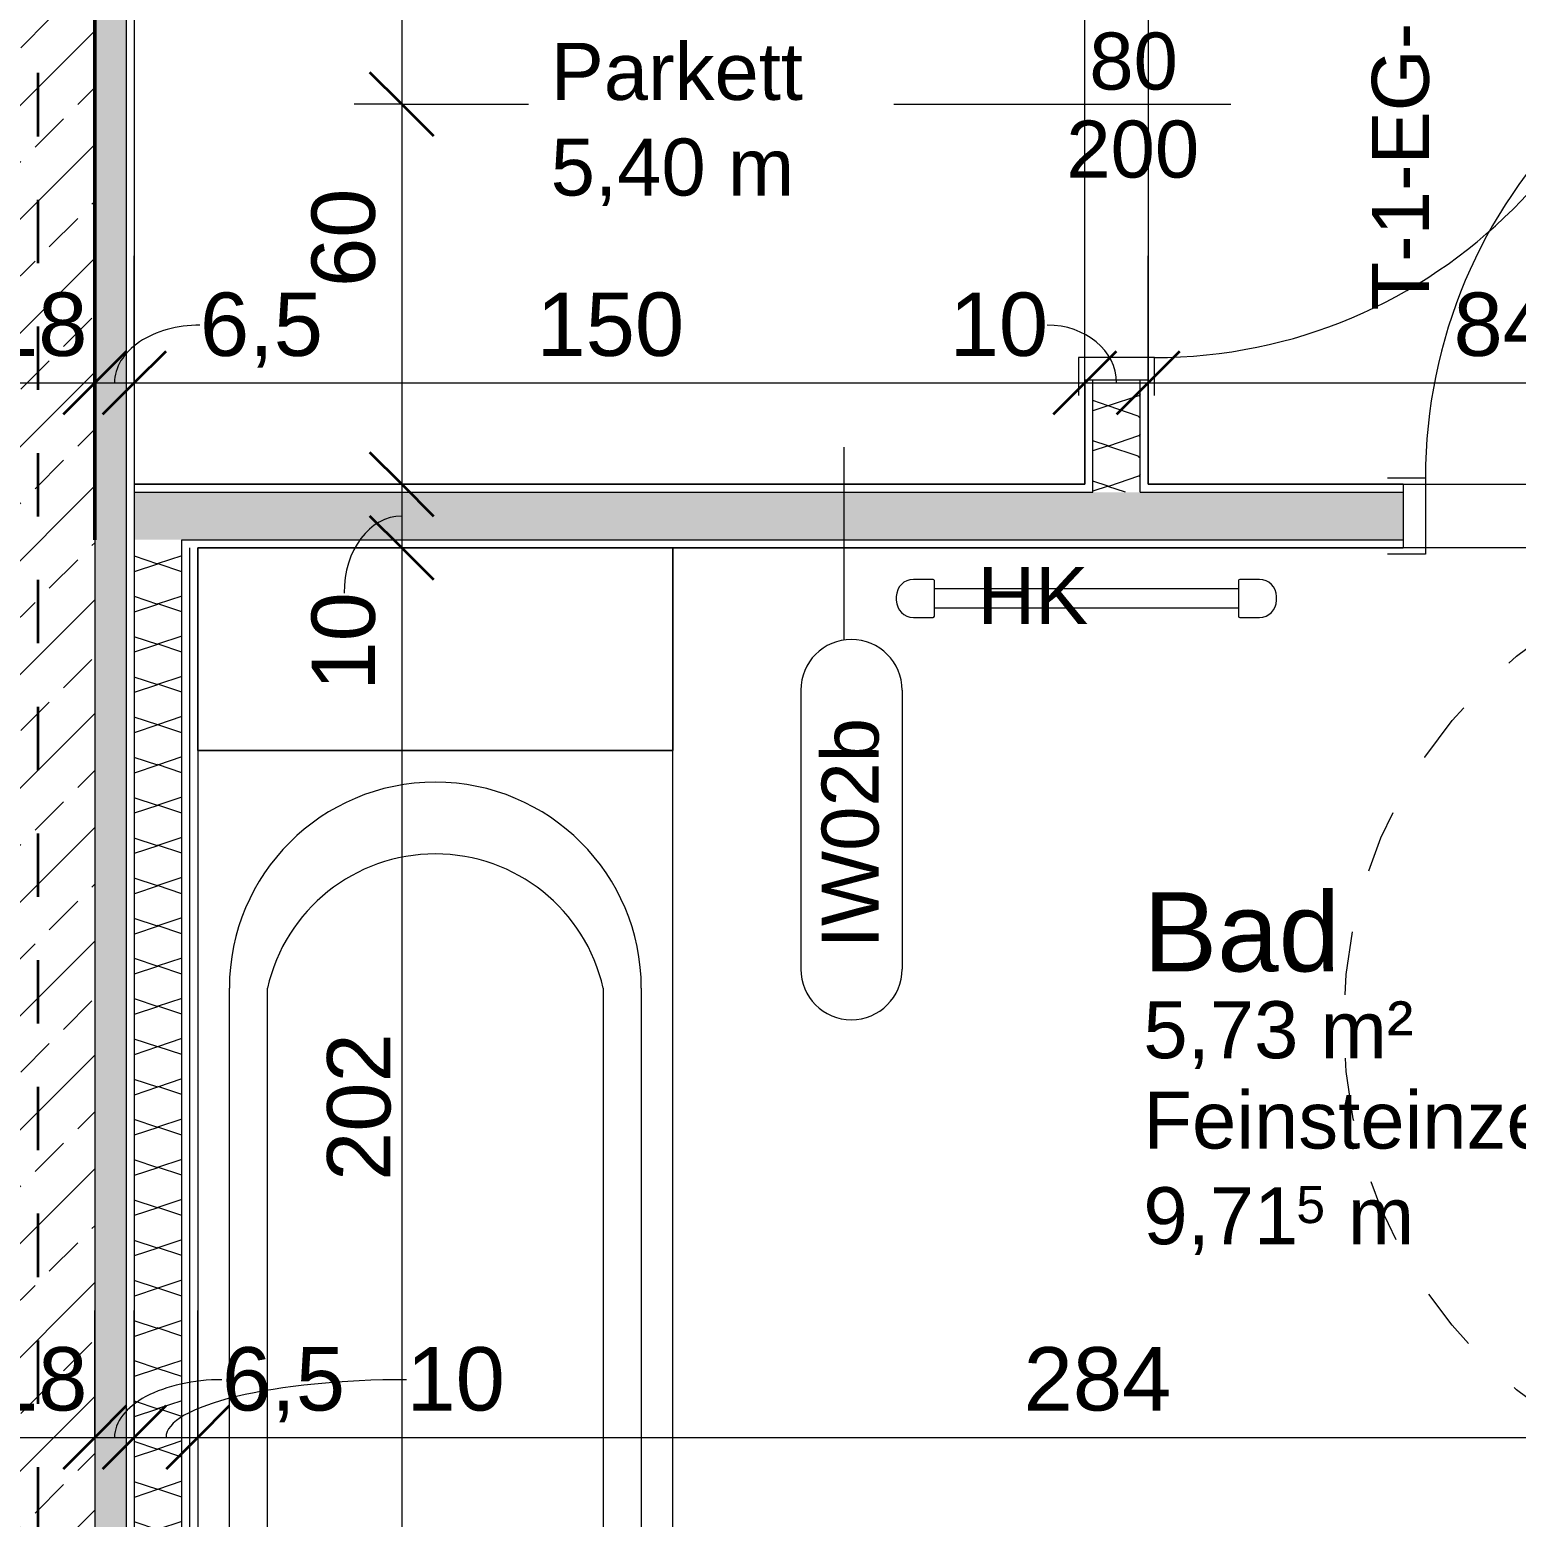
# Model space of a CAD drawing. Header units: metres. Extents: x -2.6 to 53.4, y 58.8 to 100.4.
# Drawn here: x 32.545 to 34.891, y 80.95 to 83.298 of the extents above; entities that cross this region are included whole.
import ezdxf

# ---------------------------------------------------------------- set-up
doc = ezdxf.new("R2010")
doc.units = ezdxf.units.M
doc.linetypes.add('Strich Punkt Mittel', pattern=[0.015875, 0.00635, -0.004763, 0, -0.004763])
doc.linetypes.add('Verdeckt', pattern=[0.003, 0.002, -0.001])
for name, color, linetype, lineweight in [('A_2D', 7, 'Continuous', 13), ('A_Bemassung-50_', 4, 'Continuous', 9), ('A_Bemassung_', 4, 'Continuous', 9), ('A_Beschriftung_', 7, 'Continuous', 9), ('A_Decken', 8, 'Continuous', 13), ('A_Raeume_', 7, 'Continuous', 5), ('A_Raeume_Beschriftung_', 7, 'Continuous', 9), ('A_Raster_', 1, 'Continuous', 9), ('A_Sanitaer', 3, 'Continuous', 13), ('A_Tueren', 31, 'Continuous', 13), ('A_Waende', 7, 'Continuous', 13), ('M-EQPM', 50, 'Continuous', 5), ('M-EQPM-IDEN_', 50, 'Continuous', 9)]:
    doc.layers.add(name, color=color, linetype=linetype, lineweight=lineweight)
doc.styles.add('Arial_2', font='arial.ttf', dxfattribs={"height": 0.09})
doc.styles.add('Arial_3', font='arial.ttf', dxfattribs={"height": 0.125})
doc.styles.add('Arial_4', font='arial.ttf', dxfattribs={"height": 0.05849})
doc.styles.add('Arial_5', font='arial.ttf', dxfattribs={"height": 0.1})
doc.dimstyles.new('WGA-Bemaßung', dxfattribs={"dimscale": 0.3048, "dimtxt": 0.102026, "dimasz": 0.328084, "dimexe": 0.246063, "dimexo": 0.0625, "dimgap": 0.04101, "dimtad": 1, "dimdec": 1, "dimlfac": 100, "dimrnd": 0.5, "dimdsep": 46, "dimtxsty": 'Arial_5', "dimblk1": 'OBLIQUE', "dimblk2": 'OBLIQUE', "dimsah": 1, "dimcen": 0.09, "dimdle": 0.246063, "dimazin": 2, "dimtfac": 1, "dimtdec": 4, "dimtix": 1, "dimtmove": 0, "dimatfit": 3, "dimfxl": 0.656168, "dimfxlon": 1, "dimtvp": 1, "dimtolj": 1, "dimtzin": 0, "dimarcsym": 2})
doc.dimstyles.new('WGA-Bemaßung_1', dxfattribs={"dimscale": 0.3048, "dimtxt": 0.102026, "dimasz": 0.328084, "dimexe": 0.246063, "dimexo": 0.0625, "dimgap": 0.04101, "dimtad": 1, "dimdec": 1, "dimlfac": 100, "dimrnd": 0.5, "dimdsep": 46, "dimtxsty": 'Arial_5', "dimblk1": 'OBLIQUE', "dimblk2": 'OBLIQUE', "dimsah": 1, "dimcen": 0.09, "dimdle": 0.246063, "dimazin": 2, "dimtfac": 1, "dimtdec": 4, "dimtix": 1, "dimtmove": 2, "dimatfit": 3, "dimfxl": 0.656168, "dimfxlon": 1, "dimtvp": 1, "dimtolj": 1, "dimtzin": 0, "dimarcsym": 2})
doc.dimstyles.new('WGA-Bemaßung_2', dxfattribs={"dimscale": 0.3048, "dimtxt": 0.102026, "dimasz": 0.328084, "dimexe": 0.246063, "dimexo": 0.0625, "dimgap": 0.04101, "dimtad": 1, "dimdec": 1, "dimlfac": 100, "dimrnd": 0.5, "dimdsep": 46, "dimtxsty": 'Arial_5', "dimblk1": 'OBLIQUE', "dimblk2": 'OBLIQUE', "dimsah": 1, "dimcen": 0.09, "dimdle": 0.246063, "dimazin": 2, "dimtfac": 1, "dimtdec": 4, "dimtix": 1, "dimtmove": 1, "dimatfit": 3, "dimfxl": 0.656168, "dimfxlon": 1, "dimtvp": 1, "dimtolj": 1, "dimtzin": 0, "dimarcsym": 2})
doc.dimstyles.new('WGA-Bemaßung_3', dxfattribs={"dimscale": 0.3048, "dimtxt": 0.102026, "dimasz": 0.328084, "dimexe": 0.246063, "dimexo": 0.0625, "dimgap": 0.04101, "dimtad": 1, "dimdec": 1, "dimlfac": 100, "dimrnd": 0.5, "dimdsep": 46, "dimtxsty": 'Arial_5', "dimblk1": 'OBLIQUE', "dimblk2": 'OBLIQUE', "dimsah": 1, "dimcen": 0.09, "dimdle": 0.246063, "dimazin": 2, "dimtfac": 1, "dimtdec": 4, "dimtix": 1, "dimtmove": 0, "dimatfit": 3, "dimfxl": 0.656168, "dimfxlon": 1, "dimtvp": 1, "dimtolj": 1, "dimtzin": 0, "dimarcsym": 2})

# ---------------------------------------------------------------- blocks, each defined once
blk = doc.blocks.new('UZ_D1 - SL_0800x2000_Zimmertür_Stahlzarge_GK-7175609-263_PP_00EG_BT1')
at = {"layer": 'A_Tueren', "lineweight": 5}
for p, q in [((0.4, 0.06), (0.4, 0.86)), ((-0.46, 0.06), (-0.4, 0.06)), ((-0.4, 0.06), (-0.4, -0.06)), ((0.4, 0.06), (0.4, -0.06)), ((0.46, 0.06), (0.4, 0.06)), ((-0.4, -0.06), (-0.46, -0.06)), ((0.4, -0.06), (0.46, -0.06))]:
    blk.add_line(p, q, dxfattribs=at)
blk.add_arc((0.4, 0.06), 0.8, 90, 180, dxfattribs=at)
blk = doc.blocks.new('UZ_D1 - SL_0800x2000_Zimmertür_Stahlzarge_GK-7175508-263_PP_00EG_BT1')
at = {"layer": 'A_Tueren', "lineweight": 5}
for p, q in [((-0.4, 0.06), (-0.46, 0.06)), ((-0.4, -0.06), (-0.4, 0.06)), ((0.4, 0.06), (0.46, 0.06)), ((0.4, -0.06), (0.4, 0.06)), ((-0.46, -0.06), (-0.4, -0.06)), ((0.46, -0.06), (0.4, -0.06)), ((0.4, -0.06), (0.4, -0.86))]:
    blk.add_line(p, q, dxfattribs=at)
blk.add_arc((0.4, -0.06), 0.8, 180, 270, dxfattribs=at)
blk = doc.blocks.new('Sani_Badewanne - 750x1700-V21-263_PP_00EG_BT1')
at = {"layer": 'A_Sanitaer'}
for p, q in [((-0.375, 1.7), (-0.375, 2.02)), ((-0.1588, 2.02), (0.375, 2.02)), ((0.375, 1.7), (0.375, 2.02)), ((0.375, 2.02), (0.375, 1.7)), ((-0.375, 1.7518), (-0.375, 1.7)), ((0.375, 1.7), (-0.375, 1.7)), ((-0.375, 1.7), (0.375, 1.7)), ((0.375, 1.7), (-0.375, 1.7)), ((0.375, 0), (0.375, 1.7)), ((-0.325, 0.05), (-0.325, 1.325)), ((-0.265, 0.09), (-0.265, 1.325)), ((0.265, 1.325), (0.265, 0.09)), ((0.325, 1.325), (0.325, 0.05)), ((0.265, 0.09), (-0.265, 0.09)), ((0.325, 0.05), (-0.325, 0.05))]:
    blk.add_line(p, q, dxfattribs=at)
at = {"layer": 'A_Sanitaer', "lineweight": 5}
for p, q in [((0.375, 1.7), (-0.375, 1.7)), ((0.375, 1.7), (-0.375, 1.7)), ((0.375, 0), (0.375, 1.7)), ((0.375, 0), (0.375, 1.7))]:
    blk.add_line(p, q, dxfattribs=at)
at = {"layer": 'A_Sanitaer'}
blk.add_circle((0, 0.24), 0.025, dxfattribs=at)
for centre, radius, start, end in [((0, 1.325), 0.325, 90, 180), ((0, 1.325), 0.325, 360, 90), ((0, 1.265), 0.2717, 90, 167.2425), ((0, 1.265), 0.2717, 12.7575, 90)]:
    blk.add_arc(centre, radius, start, end, dxfattribs=at)
blk = doc.blocks.new('HLS_Heizkörper Bad - 60x120-V88-263_PP_00EG_BT1')
at = {"layer": 'M-EQPM'}
for p, q in [((-0.242, -0.05), (-0.273, -0.05)), ((-0.24, -0.108), (-0.24, -0.052)), ((0.24, -0.065), (-0.24, -0.065)), ((0.24, -0.052), (0.24, -0.108)), ((0.273, -0.05), (0.242, -0.05)), ((-0.3, -0.077), (-0.3, -0.083)), ((0.3, -0.083), (0.3, -0.077)), ((-0.273, -0.11), (-0.242, -0.11)), ((-0.24, -0.095), (0.24, -0.095)), ((0.242, -0.11), (0.273, -0.11))]:
    blk.add_line(p, q, dxfattribs=at)
for centre, radius, start, end in [((-0.273, -0.077), 0.027, 90, 180), ((-0.242, -0.052), 0.00198, 360, 90), ((0.242, -0.052), 0.002, 90, 180), ((0.273, -0.077), 0.027, 360, 90), ((-0.273, -0.083), 0.027, 180, 270), ((0.273, -0.083), 0.027, 270, 360), ((-0.242, -0.108), 0.002, 270, 360), ((0.242, -0.108), 0.00198, 180, 270)]:
    blk.add_arc(centre, radius, start, end, dxfattribs=at)
blk = doc.blocks.new('BS_Tuer_PP - rechts-10002445-263_PP_00EG_BT1')
at = {"layer": 'A_Beschriftung_'}
blk.add_line((0, 0.000124), (0, -0.010513), dxfattribs=at)
blk = doc.blocks.new('DIMBLOCK240-263_PP_00EG_BT1')
at = {"layer": 'A_Bemassung-50_', "transparency": 16777216}
for p, q in [((32.4677, 81.0766), (32.4677, 81.2766)), ((32.6477, 81.0766), (32.6477, 81.2766)), ((32.4677, 81.0766), (32.6477, 81.0766)), ((32.4677, 81.0766), (32.4677, 81.0016)), ((32.6477, 81.0766), (32.6477, 81.0016))]:
    blk.add_line(p, q, dxfattribs=at)
at = {"layer": 'A_Bemassung-50_', "lineweight": 35, "transparency": 16777216}
for p, q in [((32.4677, 81.0766), (32.5177, 81.1266)), ((32.6477, 81.0766), (32.6977, 81.1266)), ((32.4677, 81.0766), (32.4177, 81.0266)), ((32.6477, 81.0766), (32.5977, 81.0266))]:
    blk.add_line(p, q, dxfattribs=at)
at = {"layer": 'A_Bemassung-50_', "color": 0, "transparency": 16777216, "insert": (32.4808, 81.2189), "char_height": 0.1, "width": 0.184588, "attachment_point": 1, "line_spacing_factor": 0.941778, "style": 'Arial_5'}
blk.add_mtext('18', dxfattribs=at)
blk = doc.blocks.new('_Oblique')
at = {"color": 0, "linetype": 'ByBlock', "lineweight": -2}
blk.add_line((-0.5, -0.5), (0.5, 0.5), dxfattribs=at)
blk = doc.blocks.new('DIMBLOCK241-263_PP_00EG_BT1')
at = {"layer": 'A_Bemassung-50_', "transparency": 16777216}
for p, q in [((32.6477, 81.0766), (32.6477, 81.2766)), ((32.7102, 81.0766), (32.7102, 81.2766)), ((32.6477, 81.0766), (32.7102, 81.0766)), ((32.6477, 81.0766), (32.6477, 81.0016)), ((32.7102, 81.0766), (32.7102, 81.0016))]:
    blk.add_line(p, q, dxfattribs=at)
at = {"layer": 'A_Bemassung-50_', "lineweight": 35, "transparency": 16777216}
for p, q in [((32.6477, 81.0766), (32.6977, 81.1266)), ((32.7102, 81.0766), (32.7602, 81.1266)), ((32.6477, 81.0766), (32.5977, 81.0266)), ((32.7102, 81.0766), (32.6602, 81.0266))]:
    blk.add_line(p, q, dxfattribs=at)
at = {"layer": 'A_Bemassung-50_', "transparency": 16777216}
blk.add_ellipse((32.8485, 81.0766), major_axis=(0.1696, 0), ratio=0.536605, start_param=1.570796, end_param=3.141593, dxfattribs=at)
at = {"layer": 'A_Bemassung-50_', "color": 0, "transparency": 16777216, "insert": (32.8485, 81.2189), "char_height": 0.1, "width": 0.231677, "attachment_point": 1, "line_spacing_factor": 0.941778, "style": 'Arial_5'}
blk.add_mtext('6,5', dxfattribs=at)
blk = doc.blocks.new('DIMBLOCK242-263_PP_00EG_BT1')
at = {"layer": 'A_Bemassung-50_', "transparency": 16777216}
for p, q in [((32.7102, 81.0766), (32.7102, 81.2766)), ((32.8102, 81.0766), (32.8102, 81.2766)), ((32.7102, 81.0766), (32.8102, 81.0766)), ((32.7102, 81.0766), (32.7102, 81.0016)), ((32.8102, 81.0766), (32.8102, 81.0016))]:
    blk.add_line(p, q, dxfattribs=at)
at = {"layer": 'A_Bemassung-50_', "lineweight": 35, "transparency": 16777216}
for p, q in [((32.7102, 81.0766), (32.7602, 81.1266)), ((32.8102, 81.0766), (32.8602, 81.1266)), ((32.7102, 81.0766), (32.6602, 81.0266)), ((32.8102, 81.0766), (32.7602, 81.0266))]:
    blk.add_line(p, q, dxfattribs=at)
at = {"layer": 'A_Bemassung-50_', "transparency": 16777216}
blk.add_ellipse((33.1396, 81.0766), major_axis=(0.3794, 0), ratio=0.239813, start_param=1.570796, end_param=3.141593, dxfattribs=at)
at = {"layer": 'A_Bemassung-50_', "color": 0, "transparency": 16777216, "insert": (33.1396, 81.2189), "char_height": 0.1, "width": 0.184588, "attachment_point": 1, "line_spacing_factor": 0.941778, "style": 'Arial_5'}
blk.add_mtext('10', dxfattribs=at)
blk = doc.blocks.new('DIMBLOCK243-263_PP_00EG_BT1')
at = {"layer": 'A_Bemassung-50_', "transparency": 16777216}
for p, q in [((32.8102, 81.0766), (32.8102, 81.2766)), ((35.6477, 81.0766), (35.6477, 81.2766)), ((32.8102, 81.0766), (35.6477, 81.0766)), ((32.8102, 81.0766), (32.8102, 81.0016)), ((35.6477, 81.0766), (35.6477, 81.0016))]:
    blk.add_line(p, q, dxfattribs=at)
at = {"layer": 'A_Bemassung-50_', "lineweight": 35, "transparency": 16777216}
for p, q in [((32.8102, 81.0766), (32.8602, 81.1266)), ((35.6477, 81.0766), (35.6977, 81.1266)), ((32.8102, 81.0766), (32.7602, 81.0266)), ((35.6477, 81.0766), (35.5977, 81.0266))]:
    blk.add_line(p, q, dxfattribs=at)
at = {"layer": 'A_Bemassung-50_', "color": 0, "transparency": 16777216, "insert": (34.1136, 81.2189), "char_height": 0.1, "width": 0.276883, "attachment_point": 1, "line_spacing_factor": 0.941778, "style": 'Arial_5'}
blk.add_mtext('284', dxfattribs=at)
blk = doc.blocks.new('DIMBLOCK252-263_PP_00EG_BT1')
at = {"layer": 'A_Bemassung-50_', "lineweight": 35, "transparency": 16777216}
for p, q in [((33.1321, 83.7805), (33.0821, 83.8305)), ((33.1321, 83.7805), (33.1821, 83.7305)), ((33.1321, 83.1805), (33.0821, 83.2305)), ((33.1321, 83.1805), (33.1821, 83.1305))]:
    blk.add_line(p, q, dxfattribs=at)
at = {"layer": 'A_Bemassung-50_', "transparency": 16777216}
for p, q in [((33.1321, 83.7805), (33.0571, 83.7805)), ((33.1321, 83.7805), (33.1321, 83.1805)), ((33.1321, 83.7805), (33.3321, 83.7805)), ((33.1321, 83.1805), (33.0571, 83.1805)), ((33.1321, 83.1805), (33.3321, 83.1805))]:
    blk.add_line(p, q, dxfattribs=at)
at = {"layer": 'A_Bemassung-50_', "color": 0, "transparency": 16777216, "insert": (32.9898, 83.4036), "char_height": 0.1, "width": 0.184588, "attachment_point": 1, "rotation": 90, "line_spacing_factor": 0.941778, "style": 'Arial_5'}
blk.add_mtext('60', dxfattribs=at)
blk = doc.blocks.new('DIMBLOCK253-263_PP_00EG_BT1')
at = {"layer": 'A_Bemassung-50_', "lineweight": 35, "transparency": 16777216}
for p, q in [((33.1321, 83.1805), (33.0821, 83.2305)), ((33.1321, 83.1805), (33.1821, 83.1305)), ((33.1321, 82.5805), (33.0821, 82.6305)), ((33.1321, 82.5805), (33.1821, 82.5305))]:
    blk.add_line(p, q, dxfattribs=at)
at = {"layer": 'A_Bemassung-50_', "transparency": 16777216}
for p, q in [((33.1321, 83.1805), (33.0571, 83.1805)), ((33.1321, 83.1805), (33.1321, 82.5805)), ((33.1321, 83.1805), (33.3321, 83.1805)), ((33.1321, 82.5805), (33.0571, 82.5805)), ((33.1321, 82.5805), (33.3321, 82.5805))]:
    blk.add_line(p, q, dxfattribs=at)
at = {"layer": 'A_Bemassung-50_', "color": 0, "transparency": 16777216, "insert": (32.9898, 82.8918), "char_height": 0.1, "width": 0.184588, "attachment_point": 1, "rotation": 90, "line_spacing_factor": 0.941778, "style": 'Arial_5'}
blk.add_mtext('60', dxfattribs=at)
blk = doc.blocks.new('DIMBLOCK254-263_PP_00EG_BT1')
at = {"layer": 'A_Bemassung-50_', "lineweight": 35, "transparency": 16777216}
for p, q in [((33.1321, 82.5805), (33.0821, 82.6305)), ((33.1321, 82.5805), (33.1821, 82.5305)), ((33.1321, 82.4805), (33.0821, 82.5305)), ((33.1321, 82.4805), (33.1821, 82.4305))]:
    blk.add_line(p, q, dxfattribs=at)
at = {"layer": 'A_Bemassung-50_', "transparency": 16777216}
for p, q in [((33.1321, 82.5805), (33.0571, 82.5805)), ((33.1321, 82.5805), (33.1321, 82.4805)), ((33.1321, 82.5805), (33.3321, 82.5805)), ((33.1321, 82.4805), (33.0571, 82.4805)), ((33.1321, 82.4805), (33.3321, 82.4805))]:
    blk.add_line(p, q, dxfattribs=at)
blk.add_ellipse((33.1321, 82.4089), major_axis=(0, 0.1216), ratio=0.74801, start_param=0, end_param=1.570796, dxfattribs=at)
at = {"layer": 'A_Bemassung-50_', "color": 0, "transparency": 16777216, "insert": (32.9898, 82.255), "char_height": 0.1, "width": 0.184588, "attachment_point": 1, "rotation": 90, "line_spacing_factor": 0.941778, "style": 'Arial_5'}
blk.add_mtext('10', dxfattribs=at)
blk = doc.blocks.new('DIMBLOCK255-263_PP_00EG_BT1')
at = {"layer": 'A_Bemassung-50_', "lineweight": 35, "transparency": 16777216}
for p, q in [((33.1321, 82.4805), (33.0821, 82.5305)), ((33.1321, 82.4805), (33.1821, 82.4305)), ((33.1321, 80.4605), (33.0821, 80.5105)), ((33.1321, 80.4605), (33.1821, 80.4105))]:
    blk.add_line(p, q, dxfattribs=at)
at = {"layer": 'A_Bemassung-50_', "transparency": 16777216}
for p, q in [((33.1321, 82.4805), (33.0571, 82.4805)), ((33.1321, 82.4805), (33.1321, 80.4605)), ((33.1321, 82.4805), (33.3321, 82.4805)), ((33.1321, 80.4605), (33.0571, 80.4605)), ((33.1321, 80.4605), (33.3321, 80.4605))]:
    blk.add_line(p, q, dxfattribs=at)
at = {"layer": 'A_Bemassung-50_', "color": 0, "transparency": 16777216, "insert": (33.0144, 81.4812), "char_height": 0.1, "width": 0.276883, "attachment_point": 1, "rotation": 90, "line_spacing_factor": 0.941778, "style": 'Arial_5'}
blk.add_mtext('202', dxfattribs=at)
blk = doc.blocks.new('BS_Wand_Lollipop - links_unten-2026911-263_PP_00EG_BT1')
at = {"layer": 'A_Beschriftung_'}
for p, q in [((-0.00467, 0.001367), (-0.01347, 0.001367)), ((-0.003087, 0), (0.003, 0)), ((-0.00467, -0.001833), (-0.01347, -0.001833))]:
    blk.add_line(p, q, dxfattribs=at)
for centre, start, end in [((-0.01347, -0.000233), 90, 270), ((-0.00467, -0.000233), 270, 90)]:
    blk.add_arc(centre, 0.0016, start, end, dxfattribs=at)
blk = doc.blocks.new('DIMBLOCK457-263_PP_00EG_BT1')
at = {"layer": 'A_Bemassung-50_', "transparency": 16777216}
for p, q in [((32.4677, 82.7408), (32.4677, 82.9408)), ((32.6477, 82.7408), (32.6477, 82.9408)), ((32.4677, 82.7408), (32.6477, 82.7408)), ((32.4677, 82.7408), (32.4677, 82.6658)), ((32.6477, 82.7408), (32.6477, 82.6658))]:
    blk.add_line(p, q, dxfattribs=at)
at = {"layer": 'A_Bemassung-50_', "lineweight": 35, "transparency": 16777216}
for p, q in [((32.4677, 82.7408), (32.5177, 82.7908)), ((32.6477, 82.7408), (32.6977, 82.7908)), ((32.4677, 82.7408), (32.4177, 82.6908)), ((32.6477, 82.7408), (32.5977, 82.6908))]:
    blk.add_line(p, q, dxfattribs=at)
at = {"layer": 'A_Bemassung-50_', "color": 0, "transparency": 16777216, "insert": (32.4808, 82.8831), "char_height": 0.1, "width": 0.184588, "attachment_point": 1, "line_spacing_factor": 0.941778, "style": 'Arial_5'}
blk.add_mtext('18', dxfattribs=at)
blk = doc.blocks.new('DIMBLOCK458-263_PP_00EG_BT1')
at = {"layer": 'A_Bemassung-50_', "transparency": 16777216}
for p, q in [((32.6477, 82.7408), (32.6477, 82.9408)), ((32.7102, 82.7408), (32.7102, 82.9408)), ((32.6477, 82.7408), (32.7102, 82.7408)), ((32.6477, 82.7408), (32.6477, 82.6658)), ((32.7102, 82.7408), (32.7102, 82.6658))]:
    blk.add_line(p, q, dxfattribs=at)
at = {"layer": 'A_Bemassung-50_', "lineweight": 35, "transparency": 16777216}
for p, q in [((32.6477, 82.7408), (32.6977, 82.7908)), ((32.7102, 82.7408), (32.7602, 82.7908)), ((32.6477, 82.7408), (32.5977, 82.6908)), ((32.7102, 82.7408), (32.6602, 82.6908))]:
    blk.add_line(p, q, dxfattribs=at)
at = {"layer": 'A_Bemassung-50_', "transparency": 16777216}
blk.add_ellipse((32.8137, 82.7408), major_axis=(0.1348, 0), ratio=0.675134, start_param=1.570796, end_param=3.141593, dxfattribs=at)
at = {"layer": 'A_Bemassung-50_', "color": 0, "transparency": 16777216, "insert": (32.8137, 82.8831), "char_height": 0.1, "width": 0.231677, "attachment_point": 1, "line_spacing_factor": 0.941778, "style": 'Arial_5'}
blk.add_mtext('6,5', dxfattribs=at)
blk = doc.blocks.new('DIMBLOCK459-263_PP_00EG_BT1')
at = {"layer": 'A_Bemassung-50_', "transparency": 16777216}
for p, q in [((32.7102, 82.7408), (32.7102, 82.9408)), ((34.2102, 82.7408), (34.2102, 82.9408)), ((32.7102, 82.7408), (34.2102, 82.7408)), ((32.7102, 82.7408), (32.7102, 82.6658)), ((34.2102, 82.7408), (34.2102, 82.6658))]:
    blk.add_line(p, q, dxfattribs=at)
at = {"layer": 'A_Bemassung-50_', "lineweight": 35, "transparency": 16777216}
for p, q in [((32.7102, 82.7408), (32.7602, 82.7908)), ((34.2102, 82.7408), (34.2602, 82.7908)), ((32.7102, 82.7408), (32.6602, 82.6908)), ((34.2102, 82.7408), (34.1602, 82.6908))]:
    blk.add_line(p, q, dxfattribs=at)
at = {"layer": 'A_Bemassung-50_', "color": 0, "transparency": 16777216, "insert": (33.3448, 82.8831), "char_height": 0.1, "width": 0.276883, "attachment_point": 1, "line_spacing_factor": 0.941778, "style": 'Arial_5'}
blk.add_mtext('150', dxfattribs=at)
blk = doc.blocks.new('DIMBLOCK460-263_PP_00EG_BT1')
at = {"layer": 'A_Bemassung-50_', "transparency": 16777216}
for p, q in [((34.2102, 82.7408), (34.2102, 82.9408)), ((34.3102, 82.7408), (34.3102, 82.9408)), ((34.2102, 82.7408), (34.3102, 82.7408)), ((34.2102, 82.7408), (34.2102, 82.6658)), ((34.3102, 82.7408), (34.3102, 82.6658))]:
    blk.add_line(p, q, dxfattribs=at)
at = {"layer": 'A_Bemassung-50_', "lineweight": 35, "transparency": 16777216}
for p, q in [((34.2102, 82.7408), (34.2602, 82.7908)), ((34.3102, 82.7408), (34.3602, 82.7908)), ((34.2102, 82.7408), (34.1602, 82.6908)), ((34.3102, 82.7408), (34.2602, 82.6908))]:
    blk.add_line(p, q, dxfattribs=at)
at = {"layer": 'A_Bemassung-50_', "transparency": 16777216}
blk.add_ellipse((34.1506, 82.7408), major_axis=(0.1096, 0), ratio=0.830442, start_param=0, end_param=1.570796, dxfattribs=at)
at = {"layer": 'A_Bemassung-50_', "color": 0, "transparency": 16777216, "insert": (33.9968, 82.8831), "char_height": 0.1, "width": 0.184588, "attachment_point": 1, "line_spacing_factor": 0.941778, "style": 'Arial_5'}
blk.add_mtext('10', dxfattribs=at)
blk = doc.blocks.new('DIMBLOCK461-263_PP_00EG_BT1')
at = {"layer": 'A_Bemassung-50_', "transparency": 16777216}
for p, q in [((34.3102, 82.7408), (34.3102, 82.9408)), ((35.1477, 82.7408), (35.1477, 82.9408)), ((34.3102, 82.7408), (35.1477, 82.7408)), ((34.3102, 82.7408), (34.3102, 82.6658)), ((35.1477, 82.7408), (35.1477, 82.6658))]:
    blk.add_line(p, q, dxfattribs=at)
at = {"layer": 'A_Bemassung-50_', "lineweight": 35, "transparency": 16777216}
for p, q in [((34.3102, 82.7408), (34.3602, 82.7908)), ((35.1477, 82.7408), (35.1977, 82.7908)), ((34.3102, 82.7408), (34.2602, 82.6908)), ((35.1477, 82.7408), (35.0977, 82.6908))]:
    blk.add_line(p, q, dxfattribs=at)
at = {"layer": 'A_Bemassung-50_', "color": 0, "transparency": 16777216, "insert": (34.792, 82.8831), "char_height": 0.1, "width": 0.184588, "attachment_point": 1, "line_spacing_factor": 0.941778, "style": 'Arial_5'}
blk.add_mtext('84', dxfattribs=at)

msp = doc.modelspace()

# ---------------------------------------------------------------- hatches: boundary and pattern name
at = {"layer": 'A_Waende', "lineweight": 5}
h = msp.add_hatch(dxfattribs=at)
h.set_pattern_fill('FP_4', color=250, style=0, pattern_type=2)
h.set_pattern_definition([(45, (0, 0), (-0.08980256, 0.08980256), []), (45, (0.0898, 0), (-0.08980256, 0.08980256), [0.0635, -0.03175])])
h.paths.add_polyline_path([(32.6477, 80.3355), (32.6477, 87.458), (32.4677, 87.458), (32.4677, 80.3355), (32.6024, 80.3355)])
h = msp.add_hatch(dxfattribs=at)
h.set_pattern_fill('FP_87', color=250, angle=315, style=0, pattern_type=2)
h.set_pattern_definition([(135, (32.71076, 83.896805), (-0.2539998, 0.1270034), [0.02245, -0.15715]), (135, (32.59904, 83.94489), (-0.2539998, 0.1270034), [0.02245, -0.15715]), (135, (32.71005, 83.95974), (-0.2539998, 0.1270034), [0.02245, -0.15715]), (135, (32.59904, 84.00853), (-0.2539998, 0.1270034), [0.02245, -0.15715]), (161.565, (32.694496, 83.91307), (-0.50799766, 0.1270007), [0.0502, -0.35141]), (161.565, (32.646413, 83.928625), (-0.50799766, 0.1270007), [0.0502, -0.35141]), (161.565, (32.69379, 83.976), (-0.50799766, 0.1270007), [0.0502, -0.35141]), (161.565, (32.646413, 83.992265), (-0.50799766, 0.1270007), [0.0502, -0.35141]), (225, (32.59904, 83.91236), (0.2539998, 0.1270034), [0.02245, -0.15715]), (225, (32.71005, 83.95974), (0.2539998, 0.1270034), [0.02245, -0.15715]), (225, (32.59904, 83.976), (0.2539998, 0.1270034), [0.02245, -0.15715]), (225, (32.71005, 84.02338), (0.2539998, 0.1270034), [0.02245, -0.15715]), (198.435, (32.646413, 83.928625), (0.50799766, 0.1270007), [0.0502, -0.35141]), (198.435, (32.694496, 83.94418), (0.50799766, 0.1270007), [0.0502, -0.35141]), (198.435, (32.646413, 83.992265), (0.50799766, 0.1270007), [0.0502, -0.35141]), (198.435, (32.694496, 84.00782), (0.50799766, 0.1270007), [0.0502, -0.35141])])
h.paths.add_polyline_path([(32.6977, 80.3355), (32.6977, 87.458), (32.6477, 87.458), (32.6477, 80.3355)])
h = msp.add_hatch(dxfattribs=at)
h.set_pattern_fill('FP_88', color=250, angle=315, style=0, pattern_type=2)
h.set_pattern_definition([(135, (34.30953, 83.18051), (-0.254, 0.127003), [0.02245, -0.15715]), (135, (34.19922, 83.22859), (-0.254, 0.127003), [0.02245, -0.15715]), (135, (34.310235, 83.24344), (-0.254, 0.127003), [0.02245, -0.15715]), (135, (34.19851, 83.29152), (-0.254, 0.127003), [0.02245, -0.15715]), (161.565, (34.29397, 83.196063), (-0.5079977, 0.1270007), [0.0502, -0.35141]), (161.565, (34.246596, 83.212326), (-0.5079977, 0.1270007), [0.0502, -0.35141]), (161.565, (34.29397, 83.259702), (-0.5079977, 0.1270007), [0.0502, -0.35141]), (161.565, (34.246596, 83.275966), (-0.5079977, 0.1270007), [0.0502, -0.35141]), (225, (34.19922, 83.19606), (0.254, 0.127003), [0.02245, -0.15715]), (225, (34.310235, 83.24344), (0.254, 0.127003), [0.02245, -0.15715]), (225, (34.19922, 83.2597), (0.254, 0.127003), [0.02245, -0.15715]), (225, (34.310235, 83.30708), (0.254, 0.127003), [0.02245, -0.15715]), (198.435, (34.246596, 83.212326), (0.5079977, 0.1270007), [0.0502, -0.35141]), (198.435, (34.29468, 83.227882), (0.5079977, 0.1270007), [0.0502, -0.35141]), (198.435, (34.246596, 83.275966), (0.5079977, 0.1270007), [0.0502, -0.35141]), (198.435, (34.29468, 83.29152), (0.5079977, 0.1270007), [0.0502, -0.35141])])
h.paths.add_polyline_path([(34.2977, 82.568), (34.2977, 82.7455), (34.2227, 82.7455), (34.2227, 82.568), (34.2929, 82.568)])
h.paths.add_polyline_path([(34.2227, 83.6155), (34.2977, 83.6155), (34.2977, 83.793), (34.2227, 83.793), (34.2227, 83.7805)])
h = msp.add_hatch(dxfattribs=at)
h.set_pattern_fill('FP_68', color=250, angle=135, style=0, pattern_type=2)
h.set_pattern_definition([(45, (34.72955, 82.48047), (0.1270034, 0.254), [0.02245, -0.15715]), (45, (34.77693, 82.59149), (0.1270034, 0.254), [0.02245, -0.15715]), (45, (34.791775, 82.48047), (0.1270034, 0.254), [0.02245, -0.15715]), (45, (34.840565, 82.59149), (0.1270034, 0.254), [0.02245, -0.15715]), (71.565, (34.745106, 82.496027), (0.1270007, 0.50799766), [0.0502, -0.35141]), (71.565, (34.760662, 82.54411), (0.1270007, 0.50799766), [0.0502, -0.35141]), (71.565, (34.80804, 82.496734), (0.1270007, 0.50799766), [0.0502, -0.35141]), (71.565, (34.8243, 82.54411), (0.1270007, 0.50799766), [0.0502, -0.35141]), (135, (34.7444, 82.59149), (0.1270034, -0.254), [0.02245, -0.15715]), (135, (34.791775, 82.48047), (0.1270034, -0.254), [0.02245, -0.15715]), (135, (34.80804, 82.59149), (0.1270034, -0.254), [0.02245, -0.15715]), (135, (34.855415, 82.48047), (0.1270034, -0.254), [0.02245, -0.15715]), (108.435, (34.760662, 82.54411), (0.1270007, -0.50799766), [0.0502, -0.35141]), (108.435, (34.77622, 82.496027), (0.1270007, -0.50799766), [0.0502, -0.35141]), (108.435, (34.8243, 82.54411), (0.1270007, -0.50799766), [0.0502, -0.35141]), (108.435, (34.83986, 82.496027), (0.1270007, -0.50799766), [0.0502, -0.35141])])
h.paths.add_polyline_path([(34.7069, 82.493), (34.7127, 82.493), (34.7127, 82.568), (32.7102, 82.568), (32.7102, 82.493), (34.5102, 82.493)])
h.paths.add_polyline_path([(36.7477, 82.493), (36.7602, 82.493), (36.7602, 82.568), (36.6571, 82.568), (36.6571, 82.493)])
h.paths.add_polyline_path([(35.7351, 82.493), (35.7871, 82.493), (35.7871, 82.568), (35.5827, 82.568), (35.5827, 82.493), (35.6602, 82.493)])
h = msp.add_hatch(dxfattribs=at)
h.set_pattern_fill('FP_86', color=250, angle=315, style=0, pattern_type=2)
h.set_pattern_definition([(135, (32.81046, 81.47072), (-0.254, 0.1270034), [0.02245, -0.15715]), (135, (32.69945, 81.5181), (-0.254, 0.1270034), [0.02245, -0.15715]), (135, (32.81046, 81.53436), (-0.254, 0.1270034), [0.02245, -0.15715]), (135, (32.69945, 81.58174), (-0.254, 0.1270034), [0.02245, -0.15715]), (161.565, (32.7942, 81.486985), (-0.5079977, 0.1270007), [0.0502, -0.35141]), (161.565, (32.746822, 81.501835), (-0.5079977, 0.1270007), [0.0502, -0.35141]), (161.565, (32.794905, 81.549918), (-0.5079977, 0.1270007), [0.0502, -0.35141]), (161.565, (32.746822, 81.565474), (-0.5079977, 0.1270007), [0.0502, -0.35141]), (225, (32.69874, 81.48628), (0.254, 0.1270034), [0.02245, -0.15715]), (225, (32.81046, 81.53436), (0.254, 0.1270034), [0.02245, -0.15715]), (225, (32.69874, 81.54992), (0.254, 0.1270034), [0.02245, -0.15715]), (225, (32.809755, 81.59729), (0.254, 0.1270034), [0.02245, -0.15715]), (198.435, (32.746822, 81.501835), (0.5079977, 0.1270007), [0.0502, -0.35141]), (198.435, (32.7942, 81.5181), (0.5079977, 0.1270007), [0.0502, -0.35141]), (198.435, (32.746822, 81.565474), (0.5079977, 0.1270007), [0.0502, -0.35141]), (198.435, (32.7942, 81.581738), (0.5079977, 0.1270007), [0.0502, -0.35141])])
h.paths.add_polyline_path([(32.7852, 80.4355), (32.7851, 82.493), (32.7102, 82.493), (32.7102, 80.4355)])

# ---------------------------------------------------------------- linework, layer by layer
at = {"layer": 'A_2D', "linetype": 'Verdeckt', "lineweight": 5}
msp.add_circle((35.3685, 81.7305), 0.75, dxfattribs=at)
at = {"layer": 'A_Decken'}
msp.add_line((34.7127, 82.5805), (35.5827, 82.5805), dxfattribs=at)
at = {"layer": 'A_Raeume_', "flags": 128}
for points in [[(34.2102, 83.7805), (32.7102, 83.7805), (32.7102, 82.5805), (34.2102, 82.5805)], [(35.6977, 83.7805), (34.3102, 83.7805), (34.3102, 82.5805), (35.6977, 82.5805), (36.7852, 82.5805), (36.9507, 82.5805), (38.6827, 82.5805), (38.6827, 83.7805), (38.4702, 83.7805), (38.4686, 83.7805)], [(35.6477, 80.843), (35.6477, 82.4805), (34.2602, 82.4805), (32.8319, 82.4805), (32.8102, 82.4805), (32.8102, 80.4605), (35.6477, 80.4605), (35.6477, 80.683), (35.6477, 80.7305)]]:
    msp.add_lwpolyline(points, close=True, dxfattribs=at)
at = {"layer": 'A_Raster_', "linetype": 'Strich Punkt Mittel', "lineweight": 35}
msp.add_line((32.5577, 94.2296), (32.5577, 59.9489), dxfattribs=at)
at = {"layer": 'A_Waende', "color": 50, "lineweight": 50}
msp.add_line((32.6477, 82.493), (32.6477, 87.458), dxfattribs=at)
at = {"layer": 'A_Waende'}
for p, q in [((32.6977, 80.3355), (32.6977, 83.793)), ((32.7102, 83.7805), (32.7102, 80.3355)), ((34.2102, 82.7455), (34.2102, 82.5805)), ((34.2102, 82.7455), (34.2227, 82.7455)), ((34.2227, 82.568), (34.2227, 82.7455)), ((34.2977, 82.7455), (34.3102, 82.7455)), ((34.2977, 82.568), (34.2977, 82.7455)), ((34.3102, 82.5805), (34.3102, 82.7455)), ((34.2102, 82.5805), (32.7102, 82.5805)), ((34.7127, 82.5805), (34.3102, 82.5805)), ((34.7127, 82.5805), (34.7127, 82.568)), ((32.7102, 82.568), (34.2227, 82.568)), ((34.2977, 82.568), (34.7127, 82.568)), ((32.7852, 82.493), (34.7127, 82.493)), ((32.7852, 80.4355), (32.7852, 82.493)), ((34.7127, 82.493), (34.7127, 82.4805)), ((32.8102, 82.4805), (34.7127, 82.4805)), ((32.8102, 82.4805), (32.8102, 80.4605))]:
    msp.add_line(p, q, dxfattribs=at)
at = {"layer": 'A_Waende', "color": 250, "lineweight": 5}
for p, q in [((34.2227, 82.7455), (34.2977, 82.7455)), ((34.7127, 82.568), (34.7127, 82.493)), ((32.6477, 82.493), (32.6477, 80.3355))]:
    msp.add_line(p, q, dxfattribs=at)
at = {"layer": 'A_Waende', "lineweight": 18}
msp.add_line((32.7977, 80.448), (32.7977, 82.4805), dxfattribs=at)

# ---------------------------------------------------------------- block references
at = {"layer": 'A_Beschriftung_', "xscale": 49.99999999999998, "yscale": 49.99999999999998, "zscale": 49.99999999999998}
for name, p, rotation in [('BS_Tuer_PP - rechts-10002445-263_PP_00EG_BT1', (33.9149, 83.1805), 89.99999999999982), ('BS_Wand_Lollipop - links_unten-2026911-263_PP_00EG_BT1', (33.8302, 82.4891), 89.99999999999991)]:
    msp.add_blockref(name, p, dxfattribs=dict(at, rotation=rotation))
at = {"layer": 'A_Sanitaer'}
msp.add_blockref('Sani_Badewanne - 750x1700-V21-263_PP_00EG_BT1', (33.1852, 80.4605), dxfattribs=at)
at = {"layer": 'A_Tueren', "rotation": 89.99999999999969}
msp.add_blockref('UZ_D1 - SL_0800x2000_Zimmertür_Stahlzarge_GK-7175508-263_PP_00EG_BT1', (34.2602, 83.1805), dxfattribs=at)
at = {"layer": 'A_Tueren'}
msp.add_blockref('UZ_D1 - SL_0800x2000_Zimmertür_Stahlzarge_GK-7175609-263_PP_00EG_BT1', (35.1477, 82.5305), dxfattribs=at)
at = {"layer": 'M-EQPM'}
msp.add_blockref('HLS_Heizkörper Bad - 60x120-V88-263_PP_00EG_BT1', (34.2127, 82.4805), dxfattribs=at)

# ---------------------------------------------------------------- texts
at = {"layer": 'A_Beschriftung_', "char_height": 0.09, "attachment_point": 1, "rotation": 90, "style": 'Arial_2'}
for s, insert, width in [('T-1-EG-030', (34.6631, 82.8548), 0.789662), ('IW02b', (33.7948, 81.8485), 0.440928)]:
    msp.add_mtext(s, dxfattribs=dict(at, insert=insert, width=width))
at = {"layer": 'A_Beschriftung_', "char_height": 0.09, "attachment_point": 1, "style": 'Arial_2'}
for s, insert, width in [('80', (34.2172, 83.2934), 0.168354), ('200', (34.1809, 83.1545), 0.252532)]:
    msp.add_mtext(s, dxfattribs=dict(at, insert=insert, width=width))
at = {"layer": 'A_Raeume_Beschriftung_', "attachment_point": 1}
for s, insert, char_height, width, style in [('Parkett', (33.3672, 83.2771), 0.09, 0.464979, 'Arial_2'), ('5,40 m', (33.3672, 83.1262), 0.09, 0.456962, 'Arial_2'), ('Bad', (34.3025, 81.9368), 0.125, 0.372785, 'Arial_3'), ('5,73 m²', (34.3025, 81.7648), 0.09, 0.505063, 'Arial_2'), ('Feinsteinzeug', (34.3025, 81.6223), 0.09, 0.909915, 'Arial_2'), ('9,71', (34.3025, 81.4713), 0.09, 0.292616, 'Arial_2'), ('5', (34.5439, 81.4732), 0.0585, 0.056118, 'Arial_4'), (' m', (34.5902, 81.4713), 0.09, 0.164346, 'Arial_2')]:
    msp.add_mtext(s, dxfattribs=dict(at, insert=insert, char_height=char_height, width=width, style=style))
at = {"layer": 'M-EQPM-IDEN_', "insert": (34.041, 82.4499), "char_height": 0.09, "width": 0.208439, "attachment_point": 1, "style": 'Arial_2'}
msp.add_mtext('HK', dxfattribs=at)

# ---------------------------------------------------------------- dimensions: what is measured, and where the dimension line sits
at = {"layer": 'A_Bemassung_'}
dim = msp.add_linear_dim(base=(33.1321, 83.1805), p1=(33.3321, 83.7805), p2=(33.3321, 83.1805), angle=90, dimstyle='WGA-Bemaßung', override={"dimpost": '<>', "dimfxl": 0.6}, dxfattribs=at)
dim.commit()
dim.dimension.update_dxf_attribs({"geometry": 'DIMBLOCK252-263_PP_00EG_BT1', "text_midpoint": (33.0686, 83.4805)})
for base, p1, p2, dimstyle, override, picture, middle in [((33.1321, 82.5805), (33.3321, 83.1805), (33.3321, 82.5805), 'WGA-Bemaßung_1', {"dimpost": '<>', "dimfxl": 0.6}, 'DIMBLOCK253-263_PP_00EG_BT1', (33.0565, 82.9841)), ((33.1321, 82.4805), (33.3321, 82.5805), (33.3321, 82.4805), 'WGA-Bemaßung_2', {"dimpost": '<>', "dimfxl": 0.1}, 'DIMBLOCK254-263_PP_00EG_BT1', (33.0565, 82.3473)), ((33.1321, 80.4605), (33.3321, 82.4805), (33.3321, 80.4605), 'WGA-Bemaßung_1', {"dimpost": '<>', "dimfxl": 2.02}, 'DIMBLOCK255-263_PP_00EG_BT1', (33.0811, 81.6196))]:
    dim = msp.add_linear_dim(base=base, p1=p1, p2=p2, angle=90, dimstyle=dimstyle, override=override, dxfattribs=at)
    dim.commit()
    dim.dimension.update_dxf_attribs({"geometry": picture, "text_midpoint": middle, "dimtype": 160, "text_rotation": 90})
for base, p1, p2, dimstyle, override, picture, middle in [((32.6477, 82.7408), (32.4677, 82.9408), (32.6477, 82.9408), 'WGA-Bemaßung_3', {"dimpost": '<>', "dimfxl": 0.18}, 'DIMBLOCK457-263_PP_00EG_BT1', (32.5577, 82.8043)), ((34.2102, 82.7408), (32.7102, 82.9408), (34.2102, 82.9408), 'WGA-Bemaßung_3', {"dimpost": '<>', "dimfxl": 1.5}, 'DIMBLOCK459-263_PP_00EG_BT1', (33.4602, 82.8043)), ((32.6477, 81.0766), (32.4677, 81.2766), (32.6477, 81.2766), 'WGA-Bemaßung', {"dimpost": '<>', "dimfxl": 0.18}, 'DIMBLOCK240-263_PP_00EG_BT1', (32.5577, 81.1402)), ((35.6476682485, 81.0766241789), (32.8101682485, 81.2766241789), (35.6476682485, 81.2766241789), 'WGA-Bemaßung', {"dimpost": '<>', "dimfxl": 2.8375}, 'DIMBLOCK243-263_PP_00EG_BT1', (34.2289182485, 81.1401814779))]:
    dim = msp.add_linear_dim(base=base, p1=p1, p2=p2, dimstyle=dimstyle, override=override, dxfattribs=at)
    dim.commit()
    dim.dimension.update_dxf_attribs({"geometry": picture, "text_midpoint": middle})
for base, p1, p2, dimstyle, override, picture, middle in [((32.7101682485, 82.7407518298), (32.6476682485, 82.9407518298), (32.7101682485, 82.9407518298), 'WGA-Bemaßung_2', {"dimpost": '<>', "dimfxl": 0.0625}, 'DIMBLOCK458-263_PP_00EG_BT1', (32.9295175414, 82.8164081302)), ((34.3102, 82.7408), (34.2102, 82.9408), (34.3102, 82.9408), 'WGA-Bemaßung_2', {"dimpost": '<>', "dimfxl": 0.1}, 'DIMBLOCK460-263_PP_00EG_BT1', (34.0891, 82.8164)), ((35.1476682485, 82.7407518298), (34.3101682485, 82.9407518298), (35.1476682485, 82.9407518298), 'WGA-Bemaßung_1', {"dimpost": '<>', "dimfxl": 0.8375}, 'DIMBLOCK461-263_PP_00EG_BT1', (34.8843085959, 82.8164081302)), ((32.7101682485, 81.0766241789), (32.6476682485, 81.2766241789), (32.7101682485, 81.2766241789), 'WGA-Bemaßung_2', {"dimpost": '<>', "dimfxl": 0.0625}, 'DIMBLOCK241-263_PP_00EG_BT1', (32.9643072208, 81.1522804793)), ((32.8102, 81.0766), (32.7102, 81.2766), (32.8102, 81.2766), 'WGA-Bemaßung_2', {"dimpost": '<>', "dimfxl": 0.1}, 'DIMBLOCK242-263_PP_00EG_BT1', (33.2318, 81.1523))]:
    dim = msp.add_linear_dim(base=base, p1=p1, p2=p2, dimstyle=dimstyle, override=override, dxfattribs=at)
    dim.commit()
    dim.dimension.update_dxf_attribs({"geometry": picture, "text_midpoint": middle, "dimtype": 160})

doc.saveas('drawing.dxf')
